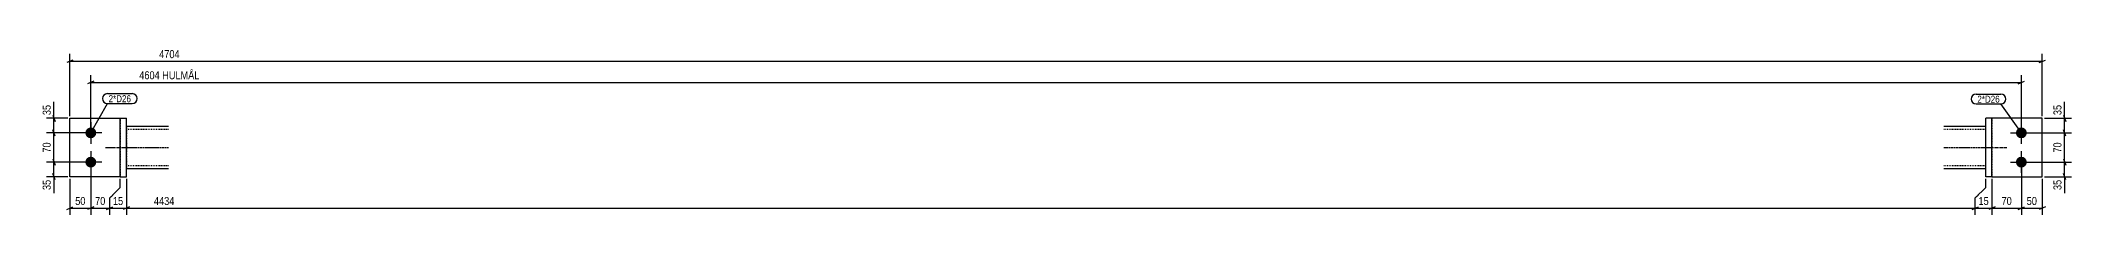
# Model space of a CAD drawing. Header units: millimetres. Extents: x 8 to 15173, y 12 to 411.
# Drawn here: x 8 to 4851, y 12 to 411 of the extents above; entities that cross this region are included whole.
import ezdxf

# ---------------------------------------------------------------- set-up
doc = ezdxf.new("R2010")
doc.units = ezdxf.units.MM
doc.linetypes.add('DXK_LINE_DOT2', pattern=[3.9198, 1.9599, -1.9599])
doc.linetypes.add('DXK_LINE_DOT3', pattern=[5.9187, 2.979, -0.9799, 0.9799, -0.9799])
for name, color, linetype in [('MÅLSÆTNING', 7, 'Continuous'), ('STÅL', 7, 'Continuous'), ('TEKST', 7, 'Continuous')]:
    doc.layers.add(name, color=color, linetype=linetype)
doc.styles.add('Arial Narrow', font='ARIALN.TTF', dxfattribs={"height": 0.2})

msp = doc.modelspace()

# ---------------------------------------------------------------- hatches: boundary and pattern name
at = {"layer": 'STÅL', "linetype": 'Continuous'}
for points in [[(127.7, 195.4, -1), (127.7, 221.4, -1)], [(4732.1, 221.4, -1), (4732.1, 195.4, -1)], [(127.7, 125.4, -1), (127.7, 151.4, -1)], [(4732.1, 151.4, -1), (4732.1, 125.4, -1)]]:
    msp.add_hatch(color=96, dxfattribs=at).paths.add_polyline_path(points)

# ---------------------------------------------------------------- linework, layer by layer
at = {"layer": 'MÅLSÆTNING', "color": 7, "linetype": 'Continuous'}
for p, q in [((77.7, 248.4), (77.7, 397.4)), ((85.2, 382.7), (70.2, 376.7)), ((127.7, 213.4), (127.7, 346.8)), ((4732.1, 213.4), (4732.1, 346.8)), ((4774.6, 376.7), (4789.6, 382.7)), ((135.2, 332), (120.2, 326)), ((127.7, 329), (4732.1, 329)), ((4724.6, 326), (4739.6, 332)), ((72.7, 243.4), (22, 243.4)), ((36.8, 250.9), (42.8, 235.9)), ((4787.1, 243.4), (4851.4, 243.4)), ((4832.4, 250.9), (4838.4, 235.9)), ((4835.4, 208.4), (4835.4, 243.4)), ((122.7, 208.4), (22, 208.4)), ((42.8, 200.9), (36.8, 215.9)), ((39.8, 138.4), (39.8, 208.4)), ((4737.1, 208.4), (4851.4, 208.4)), ((4737.1, 208.4), (4851.4, 208.4)), ((4838.4, 200.9), (4832.4, 215.9)), ((4838.4, 200.9), (4832.4, 215.9)), ((4835.4, 138.4), (4835.4, 208.4)), ((36.8, 145.9), (42.8, 130.9)), ((36.8, 145.9), (42.8, 130.9)), ((4832.4, 145.9), (4838.4, 130.9)), ((4832.4, 145.9), (4838.4, 130.9)), ((122.7, 138.4), (22, 138.4)), ((122.7, 138.4), (22, 138.4)), ((72.7, 103.4), (22, 103.4)), ((42.8, 95.9), (36.8, 110.9)), ((39.8, 103.4), (39.8, 138.4)), ((77.7, 98.4), (77.7, 12)), ((127.7, 133.4), (127.7, 12)), ((197.7, 78), (197.7, 98.4)), ((212.7, 98.4), (212.7, 12)), ((4647.1, 78), (4647.1, 98.4)), ((4662.1, 98.4), (4662.1, 12)), ((4732.1, 133.4), (4732.1, 12)), ((4737.1, 138.4), (4851.4, 138.4)), ((4737.1, 138.4), (4851.4, 138.4)), ((4787.1, 103.4), (4851.4, 103.4)), ((4838.4, 95.9), (4832.4, 110.9)), ((4835.4, 103.4), (4835.4, 138.4)), ((172.7, 53), (197.7, 78)), ((172.7, 12), (172.7, 53)), ((4622.1, 53), (4647.1, 78)), ((4622.1, 12), (4622.1, 53)), ((70.2, 25), (85.2, 31)), ((135.2, 31), (120.2, 25)), ((165.2, 25), (180.2, 31)), ((172.7, 28), (212.7, 28)), ((220.2, 31), (205.2, 25)), ((4614.6, 25), (4629.6, 31)), ((4669.6, 31), (4654.6, 25)), ((4662.1, 28), (4732.1, 28)), ((4724.6, 25), (4739.6, 31)), ((4789.6, 31), (4774.6, 25))]:
    msp.add_line(p, q, dxfattribs=at)
at = {"layer": 'STÅL', "color": 2, "linetype": 'Continuous'}
for p, q in [((77.7, 103.4), (77.7, 243.4)), ((77.7, 243.4), (197.7, 243.4)), ((197.7, 103.4), (197.7, 243.4)), ((197.7, 243.4), (212.7, 243.4)), ((212.7, 103.4), (212.7, 243.4)), ((4662.1, 243.4), (4647.1, 243.4)), ((4647.1, 103.4), (4647.1, 243.4)), ((4782.1, 243.4), (4662.1, 243.4)), ((4662.1, 103.4), (4662.1, 243.4)), ((4782.1, 103.4), (4782.1, 243.4)), ((312.7, 223.4), (212.7, 223.4)), ((4647.1, 223.4), (4547.1, 223.4)), ((197.7, 103.4), (77.7, 103.4)), ((197.7, 103.4), (212.7, 103.4)), ((212.7, 123.4), (312.7, 123.4)), ((4547.1, 123.4), (4647.1, 123.4)), ((4662.1, 103.4), (4647.1, 103.4)), ((4662.1, 103.4), (4782.1, 103.4))]:
    msp.add_line(p, q, dxfattribs=at)
at = {"layer": 'STÅL', "color": 7, "linetype": 'DXK_LINE_DOT2'}
for p, q in [((197.7, 243.4), (197.7, 103.4)), ((4662.1, 243.4), (4662.1, 103.4)), ((212.7, 223.4), (212.7, 123.4)), ((212.7, 217.4), (312.7, 217.4)), ((4547.1, 217.4), (4647.1, 217.4)), ((4647.1, 123.4), (4647.1, 223.4)), ((312.7, 129.4), (212.7, 129.4)), ((4647.1, 129.4), (4547.1, 129.4))]:
    msp.add_line(p, q, dxfattribs=at)
at = {"layer": 'STÅL', "color": 96, "linetype": 'Continuous'}
for p, q in [((153.7, 208.4), (101.7, 208.4)), ((127.7, 234.4), (127.7, 182.4)), ((4706.1, 208.4), (4758.1, 208.4)), ((4732.1, 182.4), (4732.1, 234.4)), ((127.7, 164.4), (127.7, 112.4)), ((4732.1, 112.4), (4732.1, 164.4)), ((153.7, 138.4), (101.7, 138.4)), ((4706.1, 138.4), (4758.1, 138.4))]:
    msp.add_line(p, q, dxfattribs=at)
at = {"layer": 'STÅL', "color": 7, "linetype": 'DXK_LINE_DOT3'}
for p, q in [((162.7, 173.4), (312.7, 173.4)), ((4547.1, 173.4), (4697.1, 173.4))]:
    msp.add_line(p, q, dxfattribs=at)

# ---------------------------------------------------------------- wipeouts: each hides what was drawn before it
at = {"color": 0}
for points in [[(223.5, 281.8), (223.5, 299.3), (170.2, 299.3), (170.2, 281.8)], [(4680.5, 280.7), (4680.5, 298.2), (4627.2, 298.2), (4627.2, 280.7)]]:
    msp.add_wipeout(points, dxfattribs=at).dxf.layer = 'TEKST'

# ---------------------------------------------------------------- next in the draw order: wipeouts: each hides what was drawn before it
for points, layer in [([(4620.5, 332.8), (4620.5, 360.8), (239.3, 360.8), (239.3, 332.8)], 'MÅLSÆTNING'), ([(4831.7, 279.3), (4803.7, 279.3), (4803.7, 246.9), (4831.7, 246.9)], 'MÅLSÆTNING'), ([(36, 189.6), (8, 189.6), (8, 157.2), (36, 157.2)], 'MÅLSÆTNING'), ([(4831.7, 189.6), (4803.7, 189.6), (4803.7, 157.2), (4831.7, 157.2)], 'MÅLSÆTNING'), ([(36, 99.9), (8, 99.9), (8, 67.6), (36, 67.6)], 'MÅLSÆTNING'), ([(4831.7, 99.9), (4803.7, 99.9), (4803.7, 67.6), (4831.7, 67.6)], 'MÅLSÆTNING'), ([(208.8, 31.8), (208.8, 59.8), (176.5, 59.8), (176.5, 31.8)], 'MÅLSÆTNING'), ([(4713.3, 31.8), (4713.3, 59.8), (4680.9, 59.8), (4680.9, 31.8)], 'MÅLSÆTNING'), ([(223.5, 281.8), (223.5, 299.3), (170.2, 299.3), (170.2, 281.8)], 'TEKST'), ([(4680.5, 280.7), (4680.5, 298.2), (4627.2, 298.2), (4627.2, 280.7)], 'TEKST')]:
    msp.add_wipeout(points, dxfattribs=at).dxf.layer = layer

# ---------------------------------------------------------------- next in the draw order: linework, layer by layer
at = {"layer": 'MÅLSÆTNING', "color": 7, "linetype": 'Continuous'}
for p, q in [((4782.1, 248.4), (4782.1, 397.4)), ((77.7, 379.7), (4782.1, 379.7)), ((39.8, 208.4), (39.8, 243.4)), ((4835.4, 243.4), (4835.4, 282.8)), ((4835.4, 243.4), (4835.4, 282.8)), ((122.7, 208.4), (22, 208.4)), ((42.8, 200.9), (36.8, 215.9)), ((39.8, 103.4), (39.8, 64.1)), ((39.8, 103.4), (39.8, 64.1)), ((197.7, 78), (197.7, 98.4)), ((212.7, 98.4), (212.7, 12)), ((4662.1, 98.4), (4662.1, 12)), ((4732.1, 133.4), (4732.1, 12)), ((4782.1, 98.4), (4782.1, 12)), ((4835.4, 103.4), (4835.4, 64.1)), ((4835.4, 103.4), (4835.4, 64.1)), ((172.7, 53), (197.7, 78)), ((172.7, 12), (172.7, 53)), ((127.7, 28), (172.7, 28)), ((165.2, 25), (180.2, 31)), ((220.2, 31), (205.2, 25)), ((4622.1, 28), (4662.1, 28)), ((4669.6, 31), (4654.6, 25)), ((4724.6, 25), (4739.6, 31)), ((4732.1, 28), (4782.1, 28))]:
    msp.add_line(p, q, dxfattribs=at)
at = {"layer": 'TEKST', "color": 7, "linetype": 'Continuous'}
for p, q in [((167.2, 302.3), (226.5, 302.3)), ((4624.2, 301.2), (4683.5, 301.2)), ((127.7, 208.4), (167.2, 278.8)), ((167.2, 278.8), (226.5, 278.8)), ((4624.2, 277.7), (4683.5, 277.7)), ((4732.1, 208.4), (4683.5, 277.7))]:
    msp.add_line(p, q, dxfattribs=at)
for centre, radius, start, end in [((167.2, 290.6), 11.7, 90, 270), ((226.5, 290.6), 11.7, 270, 90), ((4624.2, 289.5), 11.8, 90, 270), ((4683.5, 289.5), 11.8, 270, 90)]:
    msp.add_arc(centre, radius, start, end, dxfattribs=at)

# ---------------------------------------------------------------- next in the draw order: texts
at = {"layer": 'MÅLSÆTNING', "color": 3, "style": 'Arial Narrow'}
for s, height, p in [('4604 HULMÅL', 19.089, (243.3, 336.8)), ('15', 19.09, (180.5, 35.8)), ('70', 19.09, (4684.9, 35.8))]:
    msp.add_text(s, height=height, dxfattribs=at).set_placement(p)
for s, p in [('35', (4827.7, 250.9)), ('70', (32, 161.2)), ('70', (4827.7, 161.2)), ('35', (32, 71.6)), ('35', (4827.7, 71.6))]:
    msp.add_text(s, height=19.09, rotation=90.0002, dxfattribs=at).set_placement(p)
at = {"layer": 'TEKST', "color": 3, "style": 'Arial Narrow'}
for p in [(170.2, 281.8), (4627.2, 280.7)]:
    msp.add_text('2*D26', height=16.7, dxfattribs=at).set_placement(p)

# ---------------------------------------------------------------- next in the draw order: wipeouts: each hides what was drawn before it
at = {"color": 0}
for points in [[(4573, 383.4), (4573, 411.4), (286.8, 411.4), (286.8, 383.4)], [(36, 279.3), (8, 279.3), (8, 246.9), (36, 246.9)], [(166.3, 31.8), (166.3, 59.8), (134, 59.8), (134, 31.8)], [(4658.3, 31.8), (4658.3, 59.8), (4625.9, 59.8), (4625.9, 31.8)], [(4773.3, 31.8), (4773.3, 59.8), (4740.9, 59.8), (4740.9, 31.8)]]:
    msp.add_wipeout(points, dxfattribs=at).dxf.layer = 'MÅLSÆTNING'

# ---------------------------------------------------------------- next in the draw order: linework, layer by layer
at = {"layer": 'MÅLSÆTNING', "color": 7, "linetype": 'Continuous'}
for p, q in [((39.8, 243.4), (39.8, 282.8)), ((39.8, 243.4), (39.8, 282.8)), ((127.7, 133.4), (127.7, 12)), ((4647.1, 78), (4647.1, 98.4)), ((4622.1, 53), (4647.1, 78)), ((4622.1, 12), (4622.1, 53)), ((77.7, 28), (127.7, 28)), ((135.2, 31), (120.2, 25)), ((212.7, 28), (4622.1, 28)), ((4614.6, 25), (4629.6, 31))]:
    msp.add_line(p, q, dxfattribs=at)

# ---------------------------------------------------------------- next in the draw order: texts
at = {"layer": 'MÅLSÆTNING', "color": 3, "style": 'Arial Narrow'}
for s, p in [('4704', (290.8, 387.4)), ('70', (138, 35.8)), ('15', (4629.9, 35.8)), ('50', (4744.9, 35.8))]:
    msp.add_text(s, height=19.09, dxfattribs=at).set_placement(p)
msp.add_text('35', height=19.09, rotation=90.0002, dxfattribs=at).set_placement((32, 250.9))

# ---------------------------------------------------------------- next in the draw order: wipeouts: each hides what was drawn before it
at = {"color": 0}
for points in [[(118.8, 31.8), (118.8, 59.8), (86.5, 59.8), (86.5, 31.8)], [(4560.5, 31.8), (4560.5, 59.8), (274.3, 59.8), (274.3, 31.8)]]:
    msp.add_wipeout(points, dxfattribs=at).dxf.layer = 'MÅLSÆTNING'

# ---------------------------------------------------------------- next in the draw order: texts
at = {"layer": 'MÅLSÆTNING', "color": 3, "style": 'Arial Narrow'}
for s, p in [('50', (90.5, 35.8)), ('4434', (278.3, 35.8))]:
    msp.add_text(s, height=19.09, dxfattribs=at).set_placement(p)

doc.saveas('drawing.dxf')
